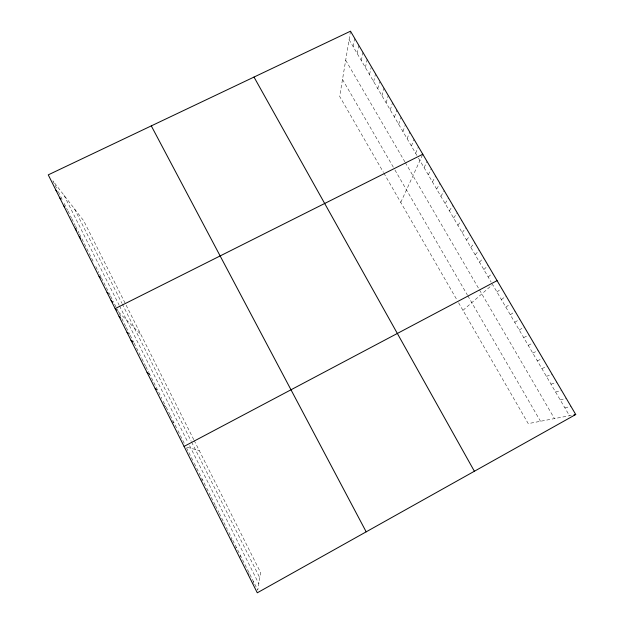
<?xml version="1.0" encoding="UTF-8"?>
<svg xmlns="http://www.w3.org/2000/svg" width="624" height="624" viewBox="0 0 624 624"><rect width="100%" height="100%" fill="white"/><g stroke="black" fill="none" stroke-linecap="round" stroke-linejoin="round"><path stroke-width="0.47" stroke-dasharray="3.12 2.34" d="M350.501 31.2L339.682 96.439L383.393 172.294M353.145 46.628L354.643 38.243M357.224 53.578L358.792 45.318M361.304 60.544L362.965 52.408M365.407 67.54L367.146 59.53M252.86 583.939L253.406 581.459M369.517 74.552L371.14 67.548M373.643 81.596L375.554 73.835M377.777 88.655L379.556 81.869M381.935 95.737L384.017 88.234M248.446 575.102L249.085 572.824M386.1 102.843L388.268 95.472M390.281 109.972L392.535 102.734M394.469 117.125L396.817 110.019M398.674 124.309L401.115 117.328M402.901 131.508L405.421 124.66M407.129 138.731L409.742 132.023M411.38 145.977L414.086 139.402M415.646 153.254L418.439 146.812M239.655 557.536L240.49 555.656M400.756 202.418L422.448 155.033M424.086 167.653L427.058 161.483M428.267 174.782L431.324 168.753M432.455 181.935L435.607 176.038M235.287 548.8L236.215 547.115M436.66 189.111L439.904 183.347M440.879 196.31L444.218 190.687M445.115 203.533L448.539 198.042M449.358 210.772L452.884 205.429M230.935 540.103L231.956 538.606L227.713 530.127M453.617 218.041L457.236 212.839M457.891 225.334L461.604 220.272M462.181 232.651L465.988 227.729M466.487 239.99L470.379 235.209M470.8 247.354L474.794 242.72M475.129 254.74L479.224 250.255M479.474 262.158L483.662 257.813M483.834 269.591L488.116 265.395M488.21 277.056L492.593 273.008M462.953 310.339L492.593 284.544L569.478 415.717M497 292.055L501.579 288.304M501.415 299.59L506.095 295.994M505.846 307.148L510.627 303.701M510.292 314.738L515.182 311.446M514.753 322.351L519.745 319.207M519.23 329.987L524.324 326.999M523.723 337.646L528.918 334.823M528.232 345.337L533.528 342.67M532.756 353.051L538.153 350.54M537.287 360.789L542.794 358.441M541.843 368.558L547.451 366.366M546.406 376.35L552.131 374.322M550.992 384.173L556.819 382.301M555.594 392.02L561.522 390.312M560.204 399.89L566.249 398.354M564.837 407.784L570.991 406.419M571.272 415.373L528.239 423.626L457.813 301.415M200.905 480.051L202.558 479.872M187.083 447.229L199.235 450.52M171.608 421.489L173.87 422.565M163.379 405.023L165.805 406.442L162.193 399.227M148.457 373.487L149.83 374.533M118.537 312.016L140.845 334.441M349.089 39.702L418.018 157.31M418.493 158.122L491.135 282.048M345.688 60.232L404.867 161.827M405.319 162.599L479.053 289.169M479.513 289.965L554.447 418.595M342.498 79.443L393.526 167.528M394.953 170.001L467.423 295.105M467.86 295.862L540.501 421.278M383.846 173.082L457.345 300.612M193.768 439.663L83.639 220.693L52.9 180.874L56.651 188.378M194.158 440.435L260.653 572.645L257.743 590.125L232.378 539.456M74.467 208.814L121.852 303.163M122.249 303.95L191.24 441.316M191.646 442.127L259.795 577.808M64.069 195.343L119.122 305.136M119.535 305.971L187.871 442.244M189.595 445.676L258.804 583.721M58.328 191.724L62.104 199.267M64.21 203.463L67.579 210.202M68 211.045L71.386 217.807M71.807 218.657L75.208 225.443M75.629 226.286L79.037 233.095M79.466 233.945L94.068 263.125M95.8 266.581L98.834 272.649M99.7 274.381L101.01 276.986M101.439 277.859L110.222 295.402M110.62 296.189L113.381 301.72M114.574 304.091L116.555 308.053M116.953 308.841L125.853 326.625M126.282 327.491L129.745 334.402M130.174 335.26L133.645 342.194M134.082 343.06L141.539 357.958M141.929 358.745L145.478 365.836M145.876 366.623L148.645 372.161M149.042 372.957L153.41 381.677M153.808 382.473L161.788 398.424M166.202 407.246L169.829 414.492M170.235 415.295L177.52 429.858M177.926 430.661L184.447 443.687M186.49 447.775L193.877 462.532M194.29 463.351L206.294 487.344M206.716 488.171L210.881 496.501M211.302 497.344L215.069 504.863M215.491 505.705L218.845 512.413M219.266 513.256L223.478 521.672M223.907 522.522L227.284 529.277"/><path stroke-width="0.94" d="M575.741 414.508L257.291 592.8L48.259 174.86L350.501 31.2L575.741 414.508L573.955 414.859M184.072 446.41L497.078 280.644M422.807 154.245L115.151 308.615L116.509 309.972M155.197 388.674L156.491 389.555M147.077 372.434L148.457 373.487M131.001 340.306L132.85 341.96M127.023 332.342L128.287 333.505M119.098 316.493L120.416 317.795M111.111 300.526L112.843 302.305M107.078 292.461L108.256 293.701M99.052 276.416L100.285 277.766M79.24 236.808L80.402 238.189M75.325 228.969L76.502 230.396M63.64 205.624L64.732 206.973M59.771 197.886L60.879 199.282M55.918 190.187L57.049 191.615M253.999 77.064L474.388 471.26M151.297 125.884L366.179 531.835"/></g></svg>
